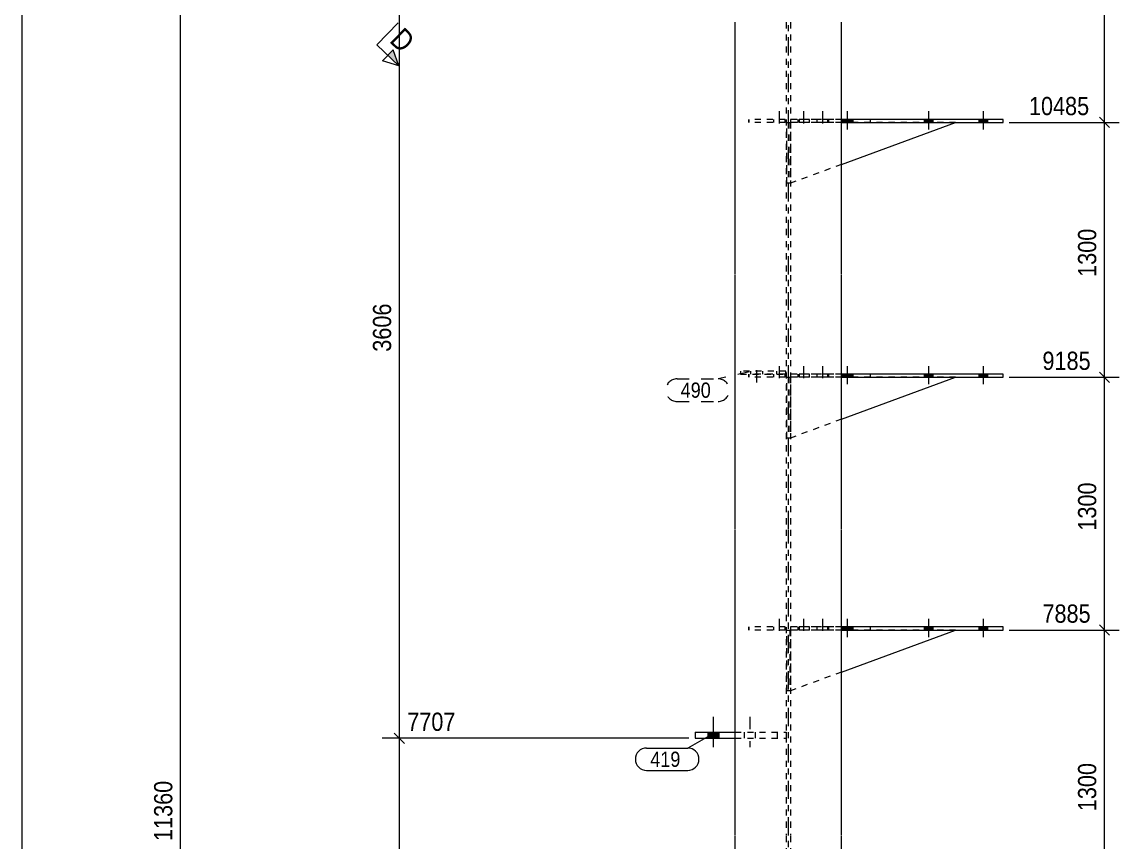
# Model space of a CAD drawing. Header units: millimetres. Extents: x 2 to 825, y 1 to 579.
# Drawn here: x 5 to 185.5, y 283.3 to 418.2 of the extents above; entities that cross this region are included whole.
import ezdxf

# ---------------------------------------------------------------- set-up
doc = ezdxf.new("R2010")
doc.units = ezdxf.units.MM
for name, pattern in [('XKITLINE00', [0]), ('XKITLINE01', [4, 1, -1, 1, -1]), ('XKITLINE02', [4, 2, -2]), ('XKITLINE03', [6, 3, -1, 1, -1])]:
    doc.linetypes.add(name, pattern=pattern)
for name, color, linetype, lineweight in [('Bolt', 3, 'Continuous', 0), ('Dimensions', 7, 'Continuous', 0), ('DrawingSheet', 5, 'Continuous', 0), ('Part', 2, 'Continuous', 0), ('PartMark', 7, 'Continuous', 0), ('Section', 6, 'Continuous', 0)]:
    doc.layers.add(name, color=color, linetype=linetype, lineweight=lineweight)
doc.styles.add('ARIAL', font='ARIAL.TTF')

# ---------------------------------------------------------------- blocks, each defined once
blk = doc.blocks.new('*A71')
at = {"layer": 'Bolt'}
blk.add_hatch(color=3, dxfattribs=at).paths.add_polyline_path([(141.69, 360.28), (141.69, 359.78), (139.81, 359.78), (139.81, 360.28)], flags=17)
at = {"layer": 'Bolt', "color": 3, "linetype": 'XKITLINE02', "lineweight": 0}
for p, q in [((129.57, 361.62), (129.57, 358.62)), ((133.59, 361.62), (133.59, 358.62)), ((136.73, 361.62), (136.73, 358.62)), ((128.63, 360.28), (128.63, 359.78)), ((130.51, 360.28), (130.51, 359.78)), ((132.65, 360.28), (132.65, 359.78)), ((134.53, 360.28), (134.53, 359.78)), ((135.79, 360.28), (135.79, 359.78)), ((137.67, 360.28), (137.67, 359.78))]:
    blk.add_line(p, q, dxfattribs=at)
at = {"layer": 'Bolt', "color": 3, "linetype": 'XKITLINE00', "lineweight": 0}
for p, q in [((140.75, 361.62), (140.75, 358.62)), ((139.81, 360.28), (139.81, 359.78)), ((141.69, 360.28), (141.69, 359.78))]:
    blk.add_line(p, q, dxfattribs=at)
blk = doc.blocks.new('*A72')
at = {"layer": 'Bolt', "color": 3, "linetype": 'XKITLINE02', "lineweight": 0}
for p, q in [((125.89, 358.93), (125.89, 361.93)), ((124.91, 360.28), (124.91, 360.78)), ((126.88, 360.28), (126.88, 360.78))]:
    blk.add_line(p, q, dxfattribs=at)
blk = doc.blocks.new('*A74')
at = {"layer": 'Bolt'}
blk.add_hatch(color=3, dxfattribs=at).paths.add_polyline_path([(141.69, 402.18), (141.69, 401.68), (139.81, 401.68), (139.81, 402.18)], flags=17)
at = {"layer": 'Bolt', "color": 3, "linetype": 'XKITLINE02', "lineweight": 0}
for p, q in [((129.57, 403.52), (129.57, 400.52)), ((133.59, 403.52), (133.59, 400.52)), ((136.73, 403.52), (136.73, 400.52)), ((128.63, 402.18), (128.63, 401.68)), ((130.51, 402.18), (130.51, 401.68)), ((132.65, 402.18), (132.65, 401.68)), ((134.53, 402.18), (134.53, 401.68)), ((135.79, 402.18), (135.79, 401.68)), ((137.67, 402.18), (137.67, 401.68))]:
    blk.add_line(p, q, dxfattribs=at)
at = {"layer": 'Bolt', "color": 3, "linetype": 'XKITLINE00', "lineweight": 0}
for p, q in [((140.75, 403.52), (140.75, 400.52)), ((139.81, 402.18), (139.81, 401.68)), ((141.69, 402.18), (141.69, 401.68))]:
    blk.add_line(p, q, dxfattribs=at)
blk = doc.blocks.new('*A76')
at = {"layer": 'Bolt'}
blk.add_hatch(color=3, dxfattribs=at).paths.add_polyline_path([(117.84, 300.41), (117.84, 301.41), (119.64, 301.41), (119.64, 300.41)], flags=17)
blk.add_hatch(color=3, dxfattribs=at).paths.add_polyline_path([(117.84, 300.41), (117.84, 301.41), (119.64, 301.41), (119.64, 300.41)], flags=17)
at = {"layer": 'Bolt', "color": 3, "linetype": 'XKITLINE00', "lineweight": 0}
for p, q in [((118.74, 303.91), (118.74, 298.91)), ((118.74, 303.91), (118.74, 298.91)), ((117.84, 301.41), (117.84, 300.41)), ((117.84, 301.41), (117.84, 300.41)), ((119.64, 301.41), (119.64, 300.41)), ((119.64, 301.41), (119.64, 300.41))]:
    blk.add_line(p, q, dxfattribs=at)
at = {"layer": 'Bolt', "color": 3, "linetype": 'XKITLINE02', "lineweight": 0}
for p, q in [((124.74, 303.91), (124.74, 298.91)), ((124.74, 303.91), (124.74, 298.91)), ((123.84, 301.41), (123.84, 300.41)), ((123.84, 301.41), (123.84, 300.41)), ((125.64, 301.41), (125.64, 300.41)), ((125.64, 301.41), (125.64, 300.41))]:
    blk.add_line(p, q, dxfattribs=at)
blk = doc.blocks.new('*A79')
at = {"layer": 'Part', "color": 2, "linetype": 'XKITLINE00', "lineweight": 0}
for p, q in [((122.34, 376.68), (122.34, 418.16)), ((139.84, 376.68), (139.84, 418.16)), ((122.34, 334.78), (122.34, 376.58)), ((139.84, 334.78), (139.84, 376.58)), ((122.34, 284.41), (122.34, 334.68)), ((139.84, 284.41), (139.84, 334.68)), ((122.34, 242.51), (122.34, 284.31)), ((139.84, 242.51), (139.84, 284.31))]:
    blk.add_line(p, q, dxfattribs=at)
at = {"layer": 'Part', "color": 7, "linetype": 'XKITLINE01', "lineweight": 0}
for p, q in [((130.74, 418.16), (130.74, 376.68)), ((131.44, 418.16), (131.44, 376.68)), ((130.74, 376.58), (130.74, 334.78)), ((131.44, 376.58), (131.44, 334.78)), ((130.74, 334.68), (130.74, 284.41)), ((131.44, 334.68), (131.44, 284.41)), ((130.74, 284.31), (130.74, 242.51)), ((131.44, 284.31), (131.44, 242.51))]:
    blk.add_line(p, q, dxfattribs=at)
at = {"layer": 'Part', "color": 7, "linetype": 'XKITLINE03', "lineweight": 0}
for p, q in [((131.09, 376.68), (131.09, 418.16)), ((131.09, 334.78), (131.09, 376.58)), ((131.09, 284.41), (131.09, 334.68)), ((131.09, 242.51), (131.09, 284.31))]:
    blk.add_line(p, q, dxfattribs=at)
blk = doc.blocks.new('*A86')
at = {"layer": 'Part', "color": 7, "linetype": 'XKITLINE01', "lineweight": 0}
for p, q in [((131.44, 318.7), (131.44, 318.2)), ((139.84, 318.7), (131.44, 318.7)), ((139.84, 318.2), (131.44, 318.2))]:
    blk.add_line(p, q, dxfattribs=at)
at = {"layer": 'Part', "color": 2, "linetype": 'XKITLINE00', "lineweight": 0}
for p, q in [((166.44, 318.7), (139.84, 318.7)), ((139.84, 318.2), (166.44, 318.2)), ((166.44, 318.2), (166.44, 318.7))]:
    blk.add_line(p, q, dxfattribs=at)
blk = doc.blocks.new('*A87')
at = {"layer": 'Part', "color": 7, "linetype": 'XKITLINE01', "lineweight": 0}
for p, q in [((131.44, 318.2), (131.44, 308.2)), ((158.59, 318.2), (131.44, 318.2)), ((139.84, 311.29), (131.44, 308.2))]:
    blk.add_line(p, q, dxfattribs=at)
at = {"layer": 'Part', "color": 2, "linetype": 'XKITLINE00', "lineweight": 0}
blk.add_line((139.84, 311.29), (158.59, 318.2), dxfattribs=at)
blk = doc.blocks.new('*A88')
at = {"layer": 'Part', "color": 7, "linetype": 'XKITLINE01', "lineweight": 0}
for p, q in [((131.44, 360.28), (131.44, 359.78)), ((139.84, 360.28), (131.44, 360.28)), ((139.84, 359.78), (131.44, 359.78))]:
    blk.add_line(p, q, dxfattribs=at)
at = {"layer": 'Part', "color": 2, "linetype": 'XKITLINE00', "lineweight": 0}
for p, q in [((166.44, 360.28), (139.84, 360.28)), ((139.84, 359.78), (166.44, 359.78)), ((166.44, 359.78), (166.44, 360.28))]:
    blk.add_line(p, q, dxfattribs=at)
blk = doc.blocks.new('*A89')
at = {"layer": 'Part', "color": 7, "linetype": 'XKITLINE01', "lineweight": 0}
for p, q in [((131.44, 359.78), (131.44, 349.78)), ((158.59, 359.78), (131.44, 359.78)), ((139.84, 352.87), (131.44, 349.78))]:
    blk.add_line(p, q, dxfattribs=at)
at = {"layer": 'Part', "color": 2, "linetype": 'XKITLINE00', "lineweight": 0}
blk.add_line((139.84, 352.87), (158.59, 359.78), dxfattribs=at)
blk = doc.blocks.new('*A90')
at = {"layer": 'Part', "color": 7, "linetype": 'XKITLINE01', "lineweight": 0}
for p, q in [((131.44, 402.18), (131.44, 401.68)), ((139.84, 402.18), (131.44, 402.18)), ((139.84, 401.68), (131.44, 401.68))]:
    blk.add_line(p, q, dxfattribs=at)
at = {"layer": 'Part', "color": 2, "linetype": 'XKITLINE00', "lineweight": 0}
for p, q in [((166.44, 402.18), (139.84, 402.18)), ((139.84, 401.68), (166.44, 401.68)), ((166.44, 401.68), (166.44, 402.18))]:
    blk.add_line(p, q, dxfattribs=at)
blk = doc.blocks.new('*A91')
at = {"layer": 'Part', "color": 7, "linetype": 'XKITLINE01', "lineweight": 0}
for p, q in [((131.44, 401.68), (131.44, 391.68)), ((158.59, 401.68), (131.44, 401.68)), ((139.84, 394.77), (131.44, 391.68))]:
    blk.add_line(p, q, dxfattribs=at)
at = {"layer": 'Part', "color": 2, "linetype": 'XKITLINE00', "lineweight": 0}
blk.add_line((139.84, 394.77), (158.59, 401.68), dxfattribs=at)
blk = doc.blocks.new('*A99')
at = {"layer": 'Part', "color": 7, "linetype": 'XKITLINE01', "lineweight": 0}
for p, q in [((130.84, 318.2), (131.34, 318.2)), ((130.84, 308.2), (130.84, 318.2)), ((130.84, 318.2), (131.34, 318.2)), ((131.34, 318.2), (131.34, 308.2)), ((131.34, 308.2), (130.84, 308.2))]:
    blk.add_line(p, q, dxfattribs=at)
blk = doc.blocks.new('*A100')
at = {"layer": 'Part', "color": 7, "linetype": 'XKITLINE01', "lineweight": 0}
for p, q in [((144.55, 318.7), (124.59, 318.7)), ((124.59, 318.7), (124.59, 318.2)), ((124.59, 318.2), (124.59, 318.7)), ((144.55, 318.2), (124.59, 318.2)), ((132.91, 318.2), (132.91, 318.7)), ((137.59, 318.7), (137.59, 318.2)), ((137.59, 318.2), (137.59, 318.7)), ((144.55, 318.7), (144.55, 318.2))]:
    blk.add_line(p, q, dxfattribs=at)
blk = doc.blocks.new('*A101')
at = {"layer": 'Part', "color": 7, "linetype": 'XKITLINE01', "lineweight": 0}
for p, q in [((130.84, 359.78), (131.34, 359.78)), ((130.84, 349.78), (130.84, 359.78)), ((130.84, 359.78), (131.34, 359.78)), ((131.34, 359.78), (131.34, 349.78)), ((131.34, 349.78), (130.84, 349.78))]:
    blk.add_line(p, q, dxfattribs=at)
blk = doc.blocks.new('*A102')
at = {"layer": 'Part', "color": 7, "linetype": 'XKITLINE01', "lineweight": 0}
for p, q in [((144.55, 360.28), (124.59, 360.28)), ((124.59, 360.28), (124.59, 359.78)), ((124.59, 359.78), (124.59, 360.28)), ((144.55, 359.78), (124.59, 359.78)), ((132.91, 359.78), (132.91, 360.28)), ((137.59, 360.28), (137.59, 359.78)), ((137.59, 359.78), (137.59, 360.28)), ((144.55, 360.28), (144.55, 359.78))]:
    blk.add_line(p, q, dxfattribs=at)
blk = doc.blocks.new('*A103')
at = {"layer": 'Part', "color": 7, "linetype": 'XKITLINE01', "lineweight": 0}
for p, q in [((130.69, 360.78), (123.19, 360.78)), ((123.19, 360.78), (123.19, 360.28)), ((123.19, 360.28), (130.69, 360.28)), ((129.19, 360.28), (129.19, 360.78)), ((130.69, 360.28), (130.69, 360.78))]:
    blk.add_line(p, q, dxfattribs=at)
blk = doc.blocks.new('*A105')
at = {"layer": 'Part', "color": 7, "linetype": 'XKITLINE01', "lineweight": 0}
for p, q in [((130.84, 401.68), (131.34, 401.68)), ((130.84, 391.68), (130.84, 401.68)), ((130.84, 401.68), (131.34, 401.68)), ((131.34, 401.68), (131.34, 391.68)), ((131.34, 391.68), (130.84, 391.68))]:
    blk.add_line(p, q, dxfattribs=at)
blk = doc.blocks.new('*A106')
at = {"layer": 'Part', "color": 7, "linetype": 'XKITLINE01', "lineweight": 0}
for p, q in [((144.55, 402.18), (124.59, 402.18)), ((124.59, 402.18), (124.59, 401.68)), ((124.59, 401.68), (124.59, 402.18)), ((144.55, 401.68), (124.59, 401.68)), ((132.91, 401.68), (132.91, 402.18)), ((137.59, 402.18), (137.59, 401.68)), ((137.59, 401.68), (137.59, 402.18)), ((144.55, 402.18), (144.55, 401.68))]:
    blk.add_line(p, q, dxfattribs=at)
blk = doc.blocks.new('*A108')
at = {"layer": 'Part', "color": 2, "linetype": 'XKITLINE00', "lineweight": 0}
for p, q in [((115.74, 301.41), (122.34, 301.41)), ((115.74, 301.41), (115.74, 300.41)), ((115.74, 300.41), (122.34, 300.41))]:
    blk.add_line(p, q, dxfattribs=at)
at = {"layer": 'Part', "color": 7, "linetype": 'XKITLINE01', "lineweight": 0}
for p, q in [((122.34, 301.41), (130.74, 301.41)), ((122.34, 300.41), (130.74, 300.41)), ((129.24, 301.41), (129.24, 300.41)), ((130.74, 301.41), (130.74, 300.41))]:
    blk.add_line(p, q, dxfattribs=at)
blk = doc.blocks.new('*A123')
at = {"layer": 'Bolt'}
for points in [[(154.89, 318.7), (154.89, 318.2), (153.49, 318.2), (153.49, 318.7)], [(154.89, 318.7), (154.89, 318.2), (153.49, 318.2), (153.49, 318.7)], [(163.89, 318.7), (163.89, 318.2), (162.49, 318.2), (162.49, 318.7)], [(163.89, 318.7), (163.89, 318.2), (162.49, 318.2), (162.49, 318.7)]]:
    blk.add_hatch(color=3, dxfattribs=at).paths.add_polyline_path(points, flags=17)
at = {"layer": 'Bolt', "color": 3, "linetype": 'XKITLINE00', "lineweight": 0}
for p, q in [((154.19, 317.04), (154.19, 320.04)), ((154.19, 317.04), (154.19, 320.04)), ((163.19, 317.04), (163.19, 320.04)), ((163.19, 317.04), (163.19, 320.04)), ((153.49, 318.2), (153.49, 318.7)), ((153.49, 318.2), (153.49, 318.7)), ((154.89, 318.2), (154.89, 318.7)), ((154.89, 318.2), (154.89, 318.7)), ((162.49, 318.2), (162.49, 318.7)), ((162.49, 318.2), (162.49, 318.7)), ((163.89, 318.2), (163.89, 318.7)), ((163.89, 318.2), (163.89, 318.7))]:
    blk.add_line(p, q, dxfattribs=at)
blk = doc.blocks.new('*A124')
at = {"layer": 'Bolt'}
for points in [[(154.89, 360.28), (154.89, 359.78), (153.49, 359.78), (153.49, 360.28)], [(154.89, 360.28), (154.89, 359.78), (153.49, 359.78), (153.49, 360.28)], [(163.89, 360.28), (163.89, 359.78), (162.49, 359.78), (162.49, 360.28)], [(163.89, 360.28), (163.89, 359.78), (162.49, 359.78), (162.49, 360.28)]]:
    blk.add_hatch(color=3, dxfattribs=at).paths.add_polyline_path(points, flags=17)
at = {"layer": 'Bolt', "color": 3, "linetype": 'XKITLINE00', "lineweight": 0}
for p, q in [((154.19, 358.62), (154.19, 361.62)), ((154.19, 358.62), (154.19, 361.62)), ((163.19, 358.62), (163.19, 361.62)), ((163.19, 358.62), (163.19, 361.62)), ((153.49, 359.78), (153.49, 360.28)), ((153.49, 359.78), (153.49, 360.28)), ((154.89, 359.78), (154.89, 360.28)), ((154.89, 359.78), (154.89, 360.28)), ((162.49, 359.78), (162.49, 360.28)), ((162.49, 359.78), (162.49, 360.28)), ((163.89, 359.78), (163.89, 360.28)), ((163.89, 359.78), (163.89, 360.28))]:
    blk.add_line(p, q, dxfattribs=at)
blk = doc.blocks.new('*A125')
at = {"layer": 'Bolt'}
for points in [[(154.89, 402.18), (154.89, 401.68), (153.49, 401.68), (153.49, 402.18)], [(154.89, 402.18), (154.89, 401.68), (153.49, 401.68), (153.49, 402.18)], [(163.89, 402.18), (163.89, 401.68), (162.49, 401.68), (162.49, 402.18)], [(163.89, 402.18), (163.89, 401.68), (162.49, 401.68), (162.49, 402.18)]]:
    blk.add_hatch(color=3, dxfattribs=at).paths.add_polyline_path(points, flags=17)
at = {"layer": 'Bolt', "color": 3, "linetype": 'XKITLINE00', "lineweight": 0}
for p, q in [((154.19, 400.52), (154.19, 403.52)), ((154.19, 400.52), (154.19, 403.52)), ((163.19, 400.52), (163.19, 403.52)), ((163.19, 400.52), (163.19, 403.52)), ((153.49, 401.68), (153.49, 402.18)), ((153.49, 401.68), (153.49, 402.18)), ((154.89, 401.68), (154.89, 402.18)), ((154.89, 401.68), (154.89, 402.18)), ((162.49, 401.68), (162.49, 402.18)), ((162.49, 401.68), (162.49, 402.18)), ((163.89, 401.68), (163.89, 402.18)), ((163.89, 401.68), (163.89, 402.18))]:
    blk.add_line(p, q, dxfattribs=at)
blk = doc.blocks.new('*A130')
at = {"layer": 'Bolt'}
blk.add_hatch(color=3, dxfattribs=at).paths.add_polyline_path([(141.69, 318.7), (141.69, 318.2), (139.81, 318.2), (139.81, 318.7)], flags=17)
at = {"layer": 'Bolt', "color": 3, "linetype": 'XKITLINE02', "lineweight": 0}
for p, q in [((129.57, 320.04), (129.57, 317.04)), ((133.59, 320.04), (133.59, 317.04)), ((136.73, 320.04), (136.73, 317.04)), ((128.63, 318.7), (128.63, 318.2)), ((130.51, 318.7), (130.51, 318.2)), ((132.65, 318.7), (132.65, 318.2)), ((134.53, 318.7), (134.53, 318.2)), ((135.79, 318.7), (135.79, 318.2)), ((137.67, 318.7), (137.67, 318.2))]:
    blk.add_line(p, q, dxfattribs=at)
at = {"layer": 'Bolt', "color": 3, "linetype": 'XKITLINE00', "lineweight": 0}
for p, q in [((140.75, 320.04), (140.75, 317.04)), ((139.81, 318.7), (139.81, 318.2)), ((141.69, 318.7), (141.69, 318.2))]:
    blk.add_line(p, q, dxfattribs=at)
blk = doc.blocks.new('*A174')
at = {"layer": 'DrawingSheet', "color": 5, "linetype": 'XKITLINE00', "lineweight": 0}
blk.add_line((5, 579), (5, 5), dxfattribs=at)
blk = doc.blocks.new('*A260')
at = {"layer": 'Dimensions', "color": 7, "linetype": 'XKITLINE00', "lineweight": 0}
for p, q in [((167.44, 318.2), (185.49, 318.2)), ((182.25, 319.05), (183.94, 317.35)), ((183.09, 267.51), (183.09, 318.2)), ((167.44, 267.51), (185.49, 267.51)), ((182.25, 268.36), (183.94, 266.66))]:
    blk.add_line(p, q, dxfattribs=at)
at = {"layer": 'Dimensions', "color": 3}
for p in [(183.09, 318.2), (183.09, 267.51)]:
    blk.add_point(p, dxfattribs=at)
at = {"layer": 'Dimensions', "color": 3, "style": 'ARIAL', "width": 0.85}
blk.add_text('7885', height=3, dxfattribs=at).set_placement((172.89, 319.4))
blk.add_text('1300', height=3, rotation=90.0002, dxfattribs=at).set_placement((181.74, 288.4))
blk = doc.blocks.new('*A261')
at = {"layer": 'Dimensions', "color": 7, "linetype": 'XKITLINE00', "lineweight": 0}
for p, q in [((167.44, 359.78), (185.49, 359.78)), ((182.25, 360.63), (183.94, 358.93)), ((183.09, 318.2), (183.09, 359.78)), ((167.44, 318.2), (185.49, 318.2)), ((182.25, 319.05), (183.94, 317.35))]:
    blk.add_line(p, q, dxfattribs=at)
at = {"layer": 'Dimensions', "color": 3}
for p in [(183.09, 359.78), (183.09, 318.2)]:
    blk.add_point(p, dxfattribs=at)
at = {"layer": 'Dimensions', "color": 3, "style": 'ARIAL', "width": 0.85}
blk.add_text('9185', height=3, dxfattribs=at).set_placement((172.89, 360.98))
blk.add_text('1300', height=3, rotation=90.0002, dxfattribs=at).set_placement((181.74, 334.54))
blk = doc.blocks.new('*A262')
at = {"layer": 'Dimensions', "color": 7, "linetype": 'XKITLINE00', "lineweight": 0}
for p, q in [((182.25, 402.53), (183.94, 400.83)), ((167.44, 401.68), (185.49, 401.68)), ((183.09, 359.78), (183.09, 401.68)), ((167.44, 359.78), (185.49, 359.78)), ((182.25, 360.63), (183.94, 358.93))]:
    blk.add_line(p, q, dxfattribs=at)
at = {"layer": 'Dimensions', "color": 3}
for p in [(183.09, 401.68), (183.09, 359.78)]:
    blk.add_point(p, dxfattribs=at)
at = {"layer": 'Dimensions', "color": 3, "style": 'ARIAL', "width": 0.85}
blk.add_text('10485', height=3, dxfattribs=at).set_placement((170.67, 402.88))
blk.add_text('1300', height=3, rotation=90.0002, dxfattribs=at).set_placement((181.74, 376.28))
blk = doc.blocks.new('*A263')
at = {"layer": 'Dimensions', "color": 7, "linetype": 'XKITLINE00', "lineweight": 0}
for p, q in [((140.84, 470.11), (185.49, 470.11)), ((182.25, 470.96), (183.94, 469.26)), ((183.09, 401.68), (183.09, 470.11)), ((182.25, 402.53), (183.94, 400.83)), ((167.44, 401.68), (185.49, 401.68))]:
    blk.add_line(p, q, dxfattribs=at)
at = {"layer": 'Dimensions', "color": 3}
for p in [(183.09, 470.11), (183.09, 401.68)]:
    blk.add_point(p, dxfattribs=at)
at = {"layer": 'Dimensions', "color": 3, "style": 'ARIAL', "width": 0.85}
blk.add_text('11650', height=3, dxfattribs=at).set_placement((170.67, 471.31))
blk.add_text('1165', height=3, rotation=90.0002, dxfattribs=at).set_placement((181.74, 431.45))
blk = doc.blocks.new('*A265')
at = {"layer": 'Dimensions', "color": 7, "linetype": 'XKITLINE00', "lineweight": 0}
for p, q in [((114.74, 300.41), (64.24, 300.41)), ((66.25, 301.26), (67.94, 299.56)), ((67.09, 169.38), (67.09, 300.41)), ((66.25, 170.23), (67.94, 168.53)), ((114.74, 169.38), (64.24, 169.38))]:
    blk.add_line(p, q, dxfattribs=at)
at = {"layer": 'Dimensions', "color": 3}
for p in [(67.09, 300.41), (67.09, 169.38)]:
    blk.add_point(p, dxfattribs=at)
at = {"layer": 'Dimensions', "color": 3, "style": 'ARIAL', "width": 0.85}
blk.add_text('7707', height=3, dxfattribs=at).set_placement((68.39, 301.61))
blk.add_text('3869', height=3, rotation=90.0002, dxfattribs=at).set_placement((65.74, 230.45))
blk = doc.blocks.new('*A266')
at = {"layer": 'Dimensions', "color": 7, "linetype": 'XKITLINE00', "lineweight": 0}
for p, q in [((66.25, 437.29), (67.94, 435.59)), ((129.74, 436.44), (64.24, 436.44)), ((67.09, 300.41), (67.09, 436.44)), ((114.74, 300.41), (64.24, 300.41)), ((66.25, 301.26), (67.94, 299.56))]:
    blk.add_line(p, q, dxfattribs=at)
at = {"layer": 'Dimensions', "color": 3}
for p in [(67.09, 436.44), (67.09, 300.41)]:
    blk.add_point(p, dxfattribs=at)
at = {"layer": 'Dimensions', "color": 3, "style": 'ARIAL', "width": 0.85}
blk.add_text('11313', height=3, dxfattribs=at).set_placement((68.39, 437.64))
blk.add_text('3606', height=3, rotation=90.0002, dxfattribs=at).set_placement((65.74, 363.97))
blk = doc.blocks.new('*A282')
at = {"layer": 'PartMark', "color": 7, "linetype": 'XKITLINE00', "lineweight": 0}
for p, q in [((118.77, 301.18), (114.53, 298.79)), ((107.77, 298.79), (114.53, 298.79)), ((107.77, 295.09), (114.53, 295.09))]:
    blk.add_line(p, q, dxfattribs=at)
for centre, start, end in [((107.77, 296.94), 90, 270), ((114.53, 296.94), 270, 90)]:
    blk.add_arc(centre, 1.85, start, end, dxfattribs=at)
at = {"layer": 'PartMark', "color": 3, "style": 'ARIAL', "width": 0.85}
blk.add_text('419', height=2.5, dxfattribs=at).set_placement((108.37, 295.69))
blk = doc.blocks.new('*A285')
at = {"layer": 'PartMark', "color": 7, "linetype": 'XKITLINE02', "lineweight": 0}
for p, q in [((112.77, 359.5), (119.53, 359.5)), ((124.72, 360.65), (119.53, 359.5)), ((112.77, 355.8), (119.53, 355.8))]:
    blk.add_line(p, q, dxfattribs=at)
for centre, start, end in [((112.77, 357.65), 90, 270), ((119.53, 357.65), 270, 90)]:
    blk.add_arc(centre, 1.85, start, end, dxfattribs=at)
at = {"layer": 'PartMark', "color": 3, "style": 'ARIAL', "width": 0.85}
blk.add_text('490', height=2.5, dxfattribs=at).set_placement((113.37, 356.4))
blk = doc.blocks.new('*A292')
at = {"layer": 'Section'}
for points in [[(136.46, 484.36), (138.25, 482.62), (135.59, 483.46)], [(66.05, 413.61), (66.98, 410.97), (65.18, 412.71)]]:
    blk.add_hatch(color=3, dxfattribs=at).paths.add_polyline_path(points, flags=17)
at = {"layer": 'Section', "color": 1, "linetype": 'XKITLINE00', "lineweight": 0}
for p, q in [((134.66, 486.1), (131.18, 482.51)), ((134.66, 486.1), (138.25, 482.62)), ((63.39, 414.45), (66.87, 418.04)), ((63.39, 414.45), (66.98, 410.97))]:
    blk.add_line(p, q, dxfattribs=at)
at = {"layer": 'Section', "color": 3, "linetype": 'XKITLINE00', "lineweight": 0}
for p, q in [((135.59, 483.46), (137.33, 485.25)), ((137.33, 485.25), (138.25, 482.62)), ((138.25, 482.62), (135.59, 483.46)), ((66.05, 413.61), (64.31, 411.81)), ((66.98, 410.97), (66.05, 413.61)), ((66.98, 410.97), (64.31, 411.81))]:
    blk.add_line(p, q, dxfattribs=at)
at = {"layer": 'Section', "color": 7, "style": 'ARIAL', "width": 0.85}
for p in [(131.72, 481.63), (65.32, 415.01)]:
    blk.add_text('D', height=3.5, rotation=-44.1178, dxfattribs=at).set_placement(p)
blk = doc.blocks.new('*A294')
at = {"layer": 'Dimensions', "color": 7, "linetype": 'XKITLINE00', "lineweight": 0}
blk.add_line((31.09, 136.98), (31.09, 441.12), dxfattribs=at)
at = {"layer": 'Dimensions', "color": 3, "style": 'ARIAL', "width": 0.85}
blk.add_text('11360', height=3, rotation=90.0002, dxfattribs=at).set_placement((29.74, 283.49))

msp = doc.modelspace()

# ---------------------------------------------------------------- block references
at = {"lineweight": 0}
for name in ['*A174', '*A292', '*A263', '*A294', '*A266', '*A262', '*A74', '*A125', '*A106', '*A105', '*A90', '*A91', '*A261', '*A72', '*A71', '*A124', '*A285', '*A103', '*A102', '*A101', '*A88', '*A89', '*A260', '*A130', '*A123', '*A100', '*A99', '*A86', '*A87', '*A265', '*A76', '*A282', '*A108']:
    msp.add_blockref(name, (0, 0), dxfattribs=at)
at = {"layer": 'Part', "lineweight": 0}
msp.add_blockref('*A79', (0, 0), dxfattribs=at)

doc.saveas('drawing.dxf')
